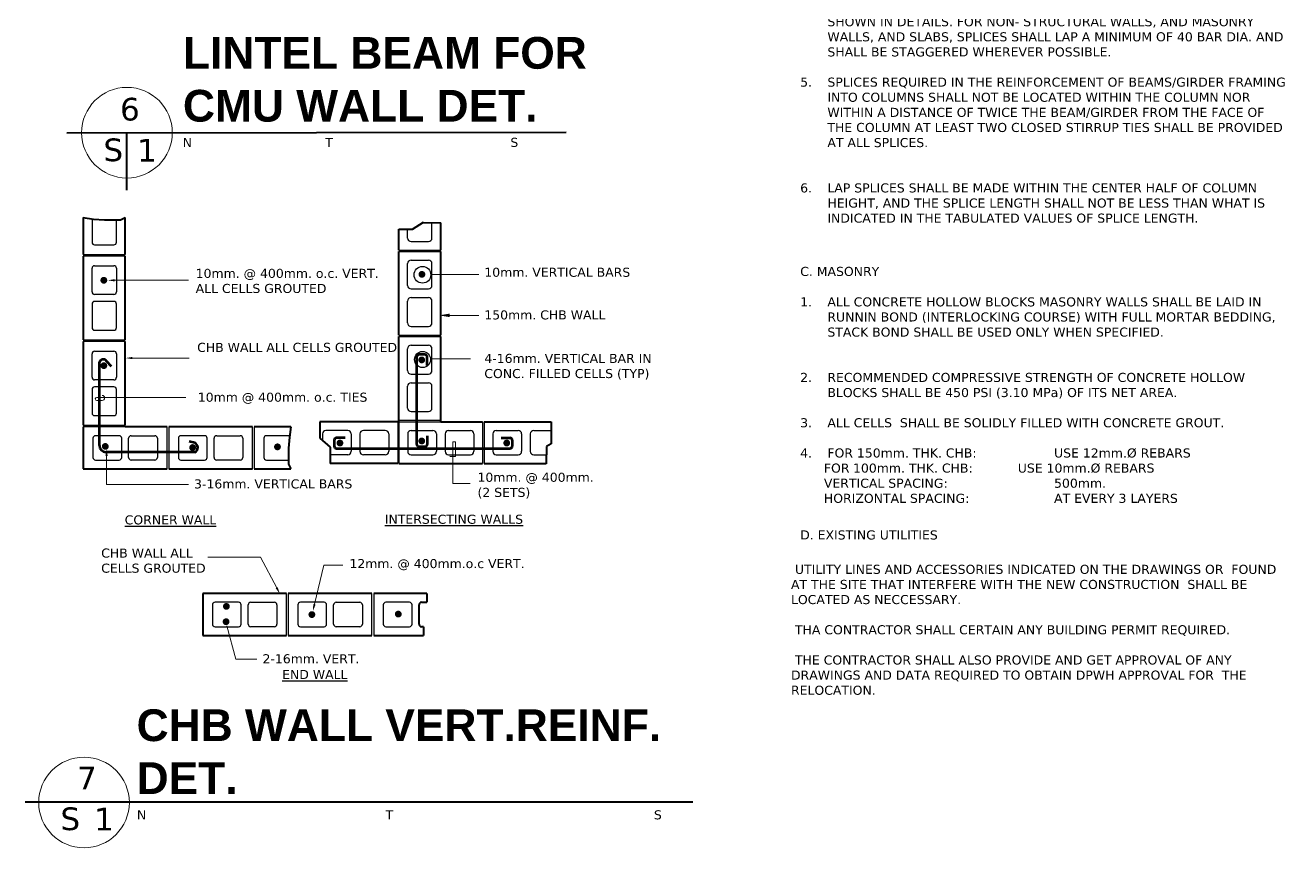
# Model space of a CAD drawing. Header units: inches. Extents: x -1 to 315328, y 6829 to 107833.
# Drawn here: x 128841 to 156626, y 6829 to 24979 of the extents above; entities that cross this region are included whole.
import ezdxf

# ---------------------------------------------------------------- set-up
doc = ezdxf.new("R2010")
doc.units = ezdxf.units.IN
doc.header["$MEASUREMENT"] = 0
for name, color, linetype, lineweight in [('aaborderline', 6, 'Continuous', 60), ('aaline1', 5, 'Continuous', 40), ('aaline3', 6, 'Continuous', 30), ('aaline4', 5, 'Continuous', 25), ('aaline5', 1, 'Continuous', 18), ('aaline6', 1, 'Continuous', 15)]:
    doc.layers.add(name, color=color, linetype=linetype, lineweight=lineweight)
doc.layers.add('CKTLINE', color=6, linetype='Continuous')
doc.styles.get("Standard").update_dxf_attribs({"font": 'arial.ttf'})

msp = doc.modelspace()

# ---------------------------------------------------------------- linework, layer by layer
msp.add_line((139341.17058, 15874.15419), (139506.61285, 15874.15419))
at = {"const_width": 75.00004}
for points in [[(137554.73471, 19481.23108, 1), (137629.73475, 19481.23108, 1)], [(130538.45124, 19350.7984, 1), (130613.45128, 19350.7984, 1)], [(130539.40196, 17466.59586, 1), (130614.402, 17466.59586, 1)], [(137550.92105, 17593.50591, 1), (137625.9211, 17593.50591, 1)], [(137550.92105, 15804.63231, 1), (137625.9211, 15804.63231, 1)], [(130570.39369, 15684.70454, 1), (130645.39374, 15684.70454, 1)], [(132497.22644, 15660.33768, 1), (132572.22649, 15660.33768, 1)], [(134369.025, 15674.97994, 1), (134444.02504, 15674.97994, 1)], [(135746.89622, 15760.20691, 1), (135821.89626, 15760.20691, 1)], [(139425.59157, 15760.20691, 1), (139500.59161, 15760.20691, 1)], [(133241.88544, 12155.64735, 1), (133316.88548, 12155.64735, 1)], [(135127.70842, 11974.65182, 1), (135202.70846, 11974.65182, 1)], [(137033.47973, 11985.22373, 1), (137108.47977, 11985.22373, 1)], [(133234.20474, 11818.07907, 1), (133309.20479, 11818.07907, 1)]]:
    msp.add_lwpolyline(points, format="xyb", close=True, dxfattribs=at)
for points in [[(130817.8501, 19324.33131), (130817.8501, 19375.61339), (130664.00386, 19349.97235)], [(138202.67748, 18614.60524), (138202.67748, 18537.68212), (137971.90812, 18576.14368)], [(131208.30837, 17608.9146), (131208.30837, 17660.19668), (131054.46213, 17634.55564)], [(130611.42078, 15470.47281), (130662.70286, 15470.47281), (130637.06182, 15624.31905)], [(134411.21153, 12579.86173), (134365.788, 12556.05932), (134459.90698, 12431.68993)], [(135246.82334, 12195.2417), (135196.91115, 12207.01563), (135186.54547, 12051.39211)]]:
    msp.add_solid(points)
at = {"layer": 'aaborderline'}
for p, q in [((130478.55347, 15707.50301), (130478.55347, 17541.04891)), ((130745.65281, 17447.33559), (130634.71138, 17567.51712)), ((137477.06575, 15729.24996), (137477.06575, 17659.99786)), ((137659.75963, 17709.99789), (137527.06577, 17709.99789)), ((137709.75966, 17467.6325), (137709.75966, 17659.99786)), ((135900.7848, 15874.15419), (135708.41945, 15874.15419)), ((137709.75966, 15921.61532), (137709.75966, 15756.17305)), ((137709.75966, 15921.61532), (137709.75966, 15729.24996)), ((139341.17058, 15874.15419), (139533.53594, 15874.15419)), ((132580.80899, 15764.7941), (132460.62244, 15792.5283)), ((135658.41942, 15824.15416), (135658.41942, 15691.4603)), ((135708.41945, 15641.46028), (139533.53594, 15641.46028)), ((137659.75963, 15679.24993), (137527.06577, 15679.24993)), ((139583.53597, 15824.15416), (139583.53597, 15691.4603)), ((132584.32238, 15557.50293), (130628.55356, 15557.50293))]:
    msp.add_line(p, q, dxfattribs=at)
for centre, radius, start, end in [((130562.35177, 17520.53988), 86.27152, 32.992401125, 166.247606746), ((137527.06577, 17659.99786), 50.00003, 90, 180), ((137659.75963, 17659.99786), 50.00003, 0, 90), ((135708.41945, 15824.15416), 50.00003, 90, 180), ((139533.53594, 15824.15416), 50.00003, 0, 90), ((130628.55356, 15707.50301), 150.00008, 180, 270), ((132534.72646, 15660.33768), 114.16979, 295.747433724, 66.194601014), ((135708.41945, 15691.4603), 50.00003, 180, 270), ((137527.06577, 15729.24996), 50.00003, 180, 270), ((137659.75963, 15729.24996), 50.00003, 270, 0), ((139533.53594, 15691.4603), 50.00003, 270, 0)]:
    msp.add_arc(centre, radius, start, end, dxfattribs=at)
at = {"layer": 'aaline1'}
for p, q in [((129761.67533, 22606.8151), (140772.42652, 22614.93751)), ((131085.90606, 21340.11711), (131085.90606, 22606.8151)), ((130123.6979, 20732.69497), (130123.6979, 19921.7881)), ((130123.6979, 20732.69497), (130350.9772, 20698.81915)), ((130350.9772, 20698.81915), (130588.13951, 20681.88124)), ((130588.13951, 20681.88124), (130943.88299, 20681.88124)), ((130943.88299, 20681.88124), (131046.77534, 20732.69497)), ((131046.77534, 19921.7881), (131046.77534, 20732.69497)), ((137385.72175, 20481.82371), (137626.94736, 20634.15388)), ((137624.68752, 20628.68967), (138007.04965, 20621.47573)), ((138007.04965, 20013.84449), (138007.04965, 20621.47573)), ((137083.97222, 20013.84449), (137083.97222, 20481.82371)), ((137083.97222, 20481.82371), (137385.72175, 20481.82371)), ((130123.6979, 19883.32654), (130123.6979, 18037.17166)), ((131046.77534, 18037.17166), (131046.77534, 19883.32654)), ((137083.97222, 18141.23183), (137083.97222, 19987.38671)), ((138007.04965, 18141.23183), (138007.04965, 19987.38671)), ((137083.97222, 16230.3777), (137083.97222, 18108.80672)), ((138007.04965, 16230.3777), (138007.04965, 18108.80672)), ((130123.6979, 17998.7101), (130123.6979, 16152.55522)), ((131046.77534, 16152.55522), (131046.77534, 17998.7101)), ((135336.96156, 16230.3777), (135336.96156, 15869.36439)), ((137062.23251, 16230.3777), (135336.96156, 16230.3777)), ((138007.04965, 16230.3777), (138932.08513, 16230.3777)), ((138964.51025, 16230.3777), (140441.70364, 16230.3777)), ((140441.70364, 16230.3777), (140441.70364, 15740.60567)), ((130123.6979, 16114.09366), (130123.6979, 15191.01622)), ((131969.85278, 16114.09366), (131046.77534, 16114.09366)), ((133854.46921, 16114.09366), (132008.31434, 16114.09366)), ((134703.83765, 16114.09366), (133892.93077, 16114.09366)), ((134669.96183, 15886.81436), (134653.02392, 15649.65205)), ((134703.83765, 16114.09366), (134669.96183, 15886.81436)), ((135336.96156, 15869.36439), (135569.0394, 15670.48111)), ((134653.02392, 15649.65205), (134653.02392, 15293.90857)), ((135569.0394, 15670.48111), (135569.0394, 15307.30026)), ((140338.0774, 15683.03201), (140330.86347, 15300.66988)), ((140441.70364, 15740.60567), (140338.0774, 15683.03201)), ((134653.02392, 15293.90857), (134703.83765, 15191.01622)), ((137062.23251, 15307.30026), (135569.0394, 15307.30026)), ((137085.93026, 15307.30026), (138932.08513, 15307.30026)), ((138964.51025, 15307.30026), (140330.98856, 15307.30026)), ((130123.6979, 15191.01622), (131969.85278, 15191.01622)), ((132008.31434, 15191.01622), (133854.46921, 15191.01622)), ((133892.93077, 15191.01622), (134703.83765, 15191.01622)), ((132759.49647, 12438.39388), (132759.49647, 11515.31644)), ((134605.65135, 12438.39388), (132759.49647, 12438.39388)), ((136490.26779, 12438.39388), (134644.11291, 12438.39388)), ((137699.60123, 12438.39388), (136528.72935, 12438.39388)), ((137586.42225, 12246.08608), (137699.60123, 12246.08608)), ((137699.60123, 12438.39388), (137699.60123, 12246.08608)), ((137528.72991, 11765.31658), (137528.72991, 12188.39374)), ((137629.39591, 11707.62424), (137586.42225, 11707.62424)), ((137629.39591, 11707.62424), (137629.39591, 11515.31644)), ((132759.49647, 11515.31644), (134605.65135, 11515.31644)), ((134644.11291, 11515.31644), (136490.26779, 11515.31644)), ((136528.72935, 11515.31644), (137629.39591, 11515.31644)), ((128841.32858, 7843.94922), (143568.51813, 7843.94922))]:
    msp.add_line(p, q, dxfattribs=at)
for centre, start, end in [((137586.42225, 12188.39374), 90, 180), ((137586.42225, 11765.31658), 180, 270)]:
    msp.add_arc(centre, 57.69234, start, end, dxfattribs=at)
at = {"layer": 'aaline3'}
for p, q in [((130316.0057, 20710.25007), (130316.0057, 20191.01902)), ((130854.46754, 20191.01902), (130854.46754, 20681.88124)), ((137814.74186, 20283.07541), (137814.74186, 20625.10396)), ((137276.28002, 20283.07541), (137276.28002, 20481.82371)), ((130373.69804, 20133.32668), (130796.7752, 20133.32668)), ((137083.97222, 20013.84449), (138007.04965, 20013.84449)), ((137353.20314, 20206.15229), (137737.81874, 20206.15229)), ((130123.6979, 19921.7881), (131046.77534, 19921.7881)), ((131046.77534, 19883.32654), (130123.6979, 19883.32654)), ((137083.97222, 19987.38671), (138007.04965, 19987.38671)), ((137353.20314, 19795.07891), (137737.81874, 19795.07891)), ((130316.0057, 19094.86456), (130316.0057, 19614.09562)), ((130373.69804, 19671.78796), (130796.7752, 19671.78796)), ((130854.46754, 19614.09562), (130854.46754, 19094.86456)), ((137276.28002, 19237.38629), (137276.28002, 19718.15579)), ((137814.74186, 19237.38629), (137814.74186, 19718.15579)), ((130796.7752, 19037.17222), (130373.69804, 19037.17222)), ((137353.20314, 19160.46317), (137737.81874, 19160.46317)), ((137353.20314, 18968.15537), (137737.81874, 18968.15537)), ((130316.0057, 18825.63364), (130316.0057, 18306.40258)), ((130796.7752, 18883.32598), (130373.69804, 18883.32598)), ((130854.46754, 18306.40258), (130854.46754, 18825.63364)), ((137276.28002, 18410.46275), (137276.28002, 18891.23225)), ((137814.74186, 18410.46275), (137814.74186, 18891.23225)), ((130373.69804, 18248.71024), (130796.7752, 18248.71024)), ((137083.97222, 18141.23183), (138007.04965, 18141.23183)), ((137083.97222, 18108.80672), (138007.04965, 18108.80672)), ((137353.20314, 18333.53963), (137737.81874, 18333.53963)), ((130123.6979, 18037.17166), (131046.77534, 18037.17166)), ((131046.77534, 17998.7101), (130123.6979, 17998.7101)), ((130373.69804, 17787.17152), (130796.7752, 17787.17152)), ((137276.28002, 17358.8063), (137276.28002, 17839.5758)), ((137353.20314, 17916.49892), (137737.81874, 17916.49892)), ((137814.74186, 17358.8063), (137814.74186, 17839.5758)), ((130316.0057, 17210.24812), (130316.0057, 17729.47918)), ((130854.46754, 17729.47918), (130854.46754, 17210.24812)), ((137353.20314, 17281.88318), (137737.81874, 17281.88318)), ((130796.7752, 17152.55578), (130373.69804, 17152.55578)), ((130796.7752, 16998.70954), (130373.69804, 16998.70954)), ((137276.28002, 16531.88276), (137276.28002, 17012.65226)), ((137353.20314, 17089.57538), (137737.81874, 17089.57538)), ((137814.74186, 16531.88276), (137814.74186, 17012.65226)), ((130316.0057, 16941.0172), (130316.0057, 16421.78614)), ((130854.46754, 16421.78614), (130854.46754, 16941.0172)), ((137353.20314, 16454.95964), (137737.81874, 16454.95964)), ((130123.6979, 16152.55522), (131046.77534, 16152.55522)), ((130373.69804, 16364.0938), (130796.7752, 16364.0938)), ((137062.23251, 16230.3777), (137062.23251, 15307.30026)), ((137083.97222, 16262.65184), (138007.04965, 16262.65184)), ((137085.93026, 16230.3777), (138007.04965, 16230.3777)), ((137085.93026, 16230.3777), (137085.93026, 15307.30026)), ((138932.08513, 16230.3777), (138932.08513, 15307.30026)), ((138964.51025, 16230.3777), (138964.51025, 15307.30026)), ((131046.77534, 16114.09366), (130123.6979, 16114.09366)), ((130335.23648, 15864.09352), (130335.23648, 15441.01636)), ((130912.15988, 15921.78586), (130392.92882, 15921.78586)), ((130969.85222, 15441.01636), (130969.85222, 15864.09352)), ((131123.69846, 15441.01636), (131123.69846, 15864.09352)), ((131181.3908, 15921.78586), (131700.62186, 15921.78586)), ((131758.3142, 15864.09352), (131758.3142, 15441.01636)), ((131969.85278, 15191.01622), (131969.85278, 16114.09366)), ((132008.31434, 16114.09366), (132008.31434, 15191.01622)), ((132219.85292, 15864.09352), (132219.85292, 15441.01636)), ((132796.77632, 15921.78586), (132277.54526, 15921.78586)), ((132854.46866, 15441.01636), (132854.46866, 15864.09352)), ((133008.3149, 15441.01636), (133008.3149, 15864.09352)), ((133066.00724, 15921.78586), (133585.2383, 15921.78586)), ((133642.93064, 15864.09352), (133642.93064, 15441.01636)), ((133854.46921, 15191.01622), (133854.46921, 16114.09366)), ((133892.93077, 16114.09366), (133892.93077, 15191.01622)), ((134104.46935, 15864.09352), (134104.46935, 15441.01636)), ((134681.39275, 15921.78586), (134162.16169, 15921.78586)), ((135398.9292, 15961.14678), (135398.9292, 15816.26011)), ((135956.62182, 16038.0699), (135475.85232, 16038.0699)), ((136033.54494, 15961.14678), (136033.54494, 15576.53118)), ((136225.85274, 15961.14678), (136225.85274, 15576.53118)), ((136783.54536, 16038.0699), (136302.77586, 16038.0699)), ((136860.46848, 15961.14678), (136860.46848, 15576.53118)), ((137278.23806, 15961.14678), (137278.23806, 15576.53118)), ((137355.16118, 16038.0699), (137835.93068, 16038.0699)), ((137912.85379, 15961.14678), (137912.85379, 15576.53118)), ((138105.16159, 15961.14678), (138105.16159, 15576.53118)), ((138182.08471, 16038.0699), (138662.85421, 16038.0699)), ((138739.77733, 15961.14678), (138739.77733, 15576.53118)), ((139156.81805, 15961.14678), (139156.81805, 15576.53118)), ((139233.74117, 16038.0699), (139714.51067, 16038.0699)), ((139791.43379, 15961.14678), (139791.43379, 15576.53118)), ((139983.74159, 15961.14678), (139983.74159, 15576.53118)), ((140060.66471, 16038.0699), (140441.70364, 16038.0699)), ((130392.92882, 15383.32402), (130912.15988, 15383.32402)), ((131700.62186, 15383.32402), (131181.3908, 15383.32402)), ((132277.54526, 15383.32402), (132796.77632, 15383.32402)), ((133585.2383, 15383.32402), (133066.00724, 15383.32402)), ((134162.16169, 15383.32402), (134653.02392, 15383.32402)), ((135956.62182, 15499.60806), (135569.0394, 15499.60806)), ((136783.54536, 15499.60806), (136302.77586, 15499.60806)), ((137355.16118, 15499.60806), (137835.93068, 15499.60806)), ((138182.08471, 15499.60806), (138662.85421, 15499.60806)), ((139233.74117, 15499.60806), (139714.51067, 15499.60806)), ((140060.66471, 15499.60806), (140334.61679, 15499.60806)), ((133547.95845, 12246.08608), (133028.72739, 12246.08608)), ((133817.18937, 12246.08608), (134336.42043, 12246.08608)), ((134605.65135, 11515.31644), (134605.65135, 12438.39388)), ((134644.11291, 12438.39388), (134644.11291, 11515.31644)), ((135432.57489, 12246.08608), (134913.34383, 12246.08608)), ((135701.80581, 12246.08608), (136221.03687, 12246.08608)), ((136490.26779, 11515.31644), (136490.26779, 12438.39388)), ((136528.72935, 12438.39388), (136528.72935, 11515.31644)), ((137317.19133, 12246.08608), (136797.96027, 12246.08608)), ((132971.03505, 12188.39374), (132971.03505, 11765.31658)), ((133605.65079, 11765.31658), (133605.65079, 12188.39374)), ((133759.49703, 11765.31658), (133759.49703, 12188.39374)), ((134394.11277, 12188.39374), (134394.11277, 11765.31658)), ((134855.65149, 12188.39374), (134855.65149, 11765.31658)), ((135490.26723, 11765.31658), (135490.26723, 12188.39374)), ((135644.11347, 11765.31658), (135644.11347, 12188.39374)), ((136278.72921, 12188.39374), (136278.72921, 11765.31658)), ((136740.26793, 12188.39374), (136740.26793, 11765.31658)), ((137374.88367, 11765.31658), (137374.88367, 12188.39374)), ((133028.72739, 11707.62424), (133547.95845, 11707.62424)), ((134336.42043, 11707.62424), (133817.18937, 11707.62424)), ((134913.34383, 11707.62424), (135432.57489, 11707.62424)), ((136221.03687, 11707.62424), (135701.80581, 11707.62424)), ((136797.96027, 11707.62424), (137317.19133, 11707.62424))]:
    msp.add_line(p, q, dxfattribs=at)
for centre, radius, start, end in [((137353.20314, 20283.07541), 76.92312, 180, 270), ((137737.81874, 20283.07541), 76.92312, 270, 0), ((130373.69804, 20191.01902), 57.69234, 180, 270), ((130796.7752, 20191.01902), 57.69234, 270, 0), ((137353.20314, 19718.15579), 76.92312, 90, 180), ((137737.81874, 19718.15579), 76.92312, 0, 90), ((130373.69804, 19614.09562), 57.69234, 90, 180), ((130796.7752, 19614.09562), 57.69234, 0, 90), ((137353.20314, 19237.38629), 76.92312, 180, 270), ((137737.81874, 19237.38629), 76.92312, 270, 0), ((130373.69804, 19094.86456), 57.69234, 180, 270), ((130796.7752, 19094.86456), 57.69234, 270, 0), ((137353.20314, 18891.23225), 76.92312, 90, 180), ((137737.81874, 18891.23225), 76.92312, 0, 90), ((130373.69804, 18825.63364), 57.69234, 90, 180), ((130796.7752, 18825.63364), 57.69234, 0, 90), ((137353.20314, 18410.46275), 76.92312, 180, 270), ((137737.81874, 18410.46275), 76.92312, 270, 0), ((130373.69804, 18306.40258), 57.69234, 180, 270), ((130796.7752, 18306.40258), 57.69234, 270, 0), ((130373.69804, 17729.47918), 57.69234, 90, 180), ((130796.7752, 17729.47918), 57.69234, 0, 90), ((137353.20314, 17839.5758), 76.92312, 90, 180), ((137737.81874, 17839.5758), 76.92312, 0, 90), ((137353.20314, 17358.8063), 76.92312, 180, 270), ((137737.81874, 17358.8063), 76.92312, 270, 0), ((130373.69804, 17210.24812), 57.69234, 180, 270), ((130373.69804, 16941.0172), 57.69234, 90, 180), ((130796.7752, 17210.24812), 57.69234, 270, 0), ((130796.7752, 16941.0172), 57.69234, 0, 90), ((137353.20314, 17012.65226), 76.92312, 90, 180), ((137737.81874, 17012.65226), 76.92312, 0, 90), ((130373.69804, 16421.78614), 57.69234, 180, 270), ((130796.7752, 16421.78614), 57.69234, 270, 0), ((137353.20314, 16531.88276), 76.92312, 180, 270), ((137737.81874, 16531.88276), 76.92312, 270, 0), ((130392.92882, 15864.09352), 57.69234, 90, 180), ((130912.15988, 15864.09352), 57.69234, 0, 90), ((131181.3908, 15864.09352), 57.69234, 90, 180), ((131700.62186, 15864.09352), 57.69234, 0, 90), ((132277.54526, 15864.09352), 57.69234, 90, 180), ((132796.77632, 15864.09352), 57.69234, 0, 90), ((133066.00724, 15864.09352), 57.69234, 90, 180), ((133585.2383, 15864.09352), 57.69234, 0, 90), ((134162.16169, 15864.09352), 57.69234, 90, 180), ((135475.85232, 15961.14678), 76.92312, 90, 180), ((135956.62182, 15961.14678), 76.92312, 0, 90), ((136302.77586, 15961.14678), 76.92312, 90, 180), ((136783.54536, 15961.14678), 76.92312, 0, 90), ((137355.16118, 15961.14678), 76.92312, 90, 180), ((137835.93068, 15961.14678), 76.92312, 0, 90), ((138182.08471, 15961.14678), 76.92312, 90, 180), ((138662.85421, 15961.14678), 76.92312, 0, 90), ((139233.74117, 15961.14678), 76.92312, 90, 180), ((139714.51067, 15961.14678), 76.92312, 0, 90), ((140060.66471, 15961.14678), 76.92312, 90, 180), ((135956.62182, 15576.53118), 76.92312, 270, 0), ((136302.77586, 15576.53118), 76.92312, 180, 270), ((136783.54536, 15576.53118), 76.92312, 270, 0), ((137355.16118, 15576.53118), 76.92312, 180, 270), ((137835.93068, 15576.53118), 76.92312, 270, 0), ((138182.08471, 15576.53118), 76.92312, 180, 270), ((138662.85421, 15576.53118), 76.92312, 270, 0), ((139233.74117, 15576.53118), 76.92312, 180, 270), ((139714.51067, 15576.53118), 76.92312, 270, 0), ((140060.66471, 15576.53118), 76.92312, 180, 270), ((130392.92882, 15441.01636), 57.69234, 180, 270), ((130912.15988, 15441.01636), 57.69234, 270, 0), ((131181.3908, 15441.01636), 57.69234, 180, 270), ((131700.62186, 15441.01636), 57.69234, 270, 0), ((132277.54526, 15441.01636), 57.69234, 180, 270), ((132796.77632, 15441.01636), 57.69234, 270, 0), ((133066.00724, 15441.01636), 57.69234, 180, 270), ((133585.2383, 15441.01636), 57.69234, 270, 0), ((134162.16169, 15441.01636), 57.69234, 180, 270), ((133028.72739, 12188.39374), 57.69234, 90, 180), ((133547.95845, 12188.39374), 57.69234, 0, 90), ((133817.18937, 12188.39374), 57.69234, 90, 180), ((134336.42043, 12188.39374), 57.69234, 0, 90), ((134913.34383, 12188.39374), 57.69234, 90, 180), ((135432.57489, 12188.39374), 57.69234, 0, 90), ((135701.80581, 12188.39374), 57.69234, 90, 180), ((136221.03687, 12188.39374), 57.69234, 0, 90), ((136797.96027, 12188.39374), 57.69234, 90, 180), ((137317.19133, 12188.39374), 57.69234, 0, 90), ((133028.72739, 11765.31658), 57.69234, 180, 270), ((133547.95845, 11765.31658), 57.69234, 270, 0), ((133817.18937, 11765.31658), 57.69234, 180, 270), ((134336.42043, 11765.31658), 57.69234, 270, 0), ((134913.34383, 11765.31658), 57.69234, 180, 270), ((135432.57489, 11765.31658), 57.69234, 270, 0), ((135701.80581, 11765.31658), 57.69234, 180, 270), ((136221.03687, 11765.31658), 57.69234, 270, 0), ((136797.96027, 11765.31658), 57.69234, 180, 270), ((137317.19133, 11765.31658), 57.69234, 270, 0)]:
    msp.add_arc(centre, radius, start, end, dxfattribs=at)
at = {"layer": 'aaline4'}
for centre, radius in [((137604.272, 19471.23942), 183.63465), ((137606.69448, 17602.27349), 177.74562)]:
    msp.add_circle(centre, radius, dxfattribs=at)
at = {"layer": 'aaline5'}
for p, q in [((137787.742, 19479.01406), (138850.68058, 19479.01406)), ((130817.8501, 19349.97235), (132440.2062, 19349.97235)), ((138202.67748, 18576.14368), (138850.68058, 18576.14368)), ((131208.30837, 17634.55564), (132455.51829, 17634.55564)), ((137783.91354, 17615.94492), (138661.18434, 17615.94492)), ((132381.33576, 16765.86861), (130420.21321, 16765.86861)), ((130420.21321, 16698.77559), (130537.45423, 16698.77559)), ((138272.04441, 15783.24344), (138333.26091, 15783.24344)), ((138272.04441, 14866.40912), (138272.04441, 15783.24344)), ((138333.26091, 15783.24344), (138333.26091, 15461.8828)), ((130637.06182, 15470.47281), (130637.06182, 14842.41615)), ((138333.26091, 15461.8828), (138210.82791, 15461.8828)), ((130637.06182, 14842.41615), (132445.14909, 14842.41615)), ((138654.64754, 14866.40912), (138272.04441, 14866.40912)), ((132866.68673, 13241.77082), (134035.41616, 13241.77082)), ((134388.49977, 12567.96052), (134035.41616, 13241.77082)), ((135221.86725, 12201.12867), (135426.43629, 13068.34053)), ((135426.43629, 13068.34053), (135846.24522, 13068.34053)), ((133491.03483, 10987.47889), (133288.34292, 11726.85502)), ((133950.05166, 10987.47889), (133491.03483, 10987.47889))]:
    msp.add_line(p, q, dxfattribs=at)
for centre, radius, start, end in [((130420.21321, 16732.3221), 33.54651, 90, 270), ((130537.45423, 16754.68644), 55.91086, 270, 90)]:
    msp.add_arc(centre, radius, start, end, dxfattribs=at)
at = {"layer": 'aaline6'}
for centre in [(131085.90606, 22606.8151), (130138.88036, 7828.76415)]:
    msp.add_circle(centre, 1000.00056, dxfattribs=at)

# ---------------------------------------------------------------- texts
at = {"ltscale": 0.2, "attachment_point": 1}
for s, insert, char_height, width in [('\\pxi-3,l3,t3;{\\fVerdana|b0|i0|c0|p34;1.^IMINIMUM CONCRETE COVER TO ALL REINFORCING BARS SHALL BE AS FOLLOWS;\\P\\pi0,l0,tz;^IA. CONCRETE CAST AGAINST AND PERMANENTLY \\P^I     EXPOSED TO EARTH_____________________________ 75mm.\\P^I\\P^IB. FORMED SURFACES EXPOSED TO EARTH OR WEATHER\\P^I^I^I10 %%C BARS OR SMALLER____________________ 40mm.\\P^I^I^IOTHER BARS_____________________________ 50mm.\\P^IC. FORMED SURFACES NOT EXPOSED DIRECTLY TO EARTH OR ^I^I    WEATHER\\P^I^I^ISLABS AND WALLS________________________ 20mm.\\P^I^I^IBEAMS AND COLUMNS_____________________ 40 mm.\\P\\P\\P\\P\\pi-3,l3,t3;2.^IREINFORCING BARS SHALL FREE OF RUST, GREASE OR OTHER MATERIALS LIKELY TO IMPAIR BOND.\\P\\pi0,l0,tz;\\P\\pi-3,l3,t3;3.^IALL REINFORCING BARS SHALL BE ACCURATELY AND SECURELY PLACED BEFORE POURING CONCRETE OR APPLYING MORTAR OR GROUT.\\P\\pi0,l0,tz; \\P\\pi-3,l3,t3;4.^IBARS SPLICES SHALL BE SECURELY WIRED TOGETHER. SPLICES IN REINFORCED CONCRETE BEAMS, COLUMNS, AND WALLS SHALL BE AS SHOWN IN DETAILS. FOR NON- STRUCTURAL WALLS, AND MASONRY WALLS, AND SLABS, SPLICES SHALL LAP A MINIMUM OF 40 BAR DIA. AND SHALL BE STAGGERED WHEREVER POSSIBLE.\\P\\pi0,l0,tz;\\P\\pi-3,l3,t3;5.^ISPLICES REQUIRED IN THE REINFORCEMENT OF BEAMS/GIRDER FRAMING INTO COLUMNS SHALL NOT BE LOCATED WITHIN THE COLUMN NOR WITHIN A DISTANCE OF TWICE THE BEAM/GIRDER FROM THE FACE OF THE COLUMN AT LEAST TWO CLOSED STIRRUP TIES SHALL BE PROVIDED AT ALL SPLICES.\\P\\pi0,l0,tz;}\\P{\\fVerdana|b0|i0|c0|p34;\\P\\pi-3,l3,t3;6.^ILAP SPLICES SHALL BE MADE WITHIN THE CENTER HALF OF COLUMN HEIGHT, AND THE SPLICE LENGTH SHALL NOT BE LESS THAN WHAT IS INDICATED IN THE TABULATED VALUES OF SPLICE LENGTH.}', (145936.28932, 32824.10757), 200.00011173, 10699.2140031), ('{\\fVerdana|b0|i0|c0|p34;C. MASONRY}', (145936.28932, 19646.24578), 200.0001117, 6636.5238283), ('\\pxi-3,l3,t3;{\\fVerdana|b0|i0|c0|p34;1.^IALL CONCRETE HOLLOW BLOCKS MASONRY WALLS SHALL BE LAID IN RUNNIN BOND (INTERLOCKING COURSE) WITH FULL MORTAR BEDDING, STACK BOND SHALL BE USED ONLY WHEN SPECIFIED.\\P\\pi0,l0,tz;\\P\\P\\pi-3,l3,t3;2.^IRECOMMENDED COMPRESSIVE STRENGTH OF CONCRETE HOLLOW BLOCKS SHALL BE 450 PSI (3.10 MPa) OF ITS NET AREA.\\P\\pi0,l0,tz;\\P\\pi-3,l3,t3;3.^IALL CELLS  SHALL BE SOLIDLY FILLED WITH CONCRETE GROUT.\\P\\pi0,l0,tz;\\P\\pi-3,l3,t3;4.^IFOR 150mm. THK. CHB:^I^I^IUSE 12mm.%%C REBARS                          \\P\\pi0,l0,tz;      FOR} {\\fVerdana|b0|i0|c0|p34;100mm. THK. CHB:}^I^I{\\fVerdana|b0|i0|c0|p34;USE 10mm.%%C REBARS\\P      VERTICAL SPACING:^I^I^I500mm.\\P      HORIZONTAL SPACING:^I^I^IAT EVERY 3 LAYERS}', (145936.28932, 18974.35375), 200.00011173, 10699.2140031), ('{\\fVerdana|b0|i0|c0|p34;D. EXISTING UTILITIES}', (145936.28932, 13831.79463), 200.0001117, 6636.5238283), ('{\\fVerdana|b0|i0|c0|p34; UTILITY LINES AND ACCESSORIES INDICATED ON THE DRAWINGS OR  FOUND AT THE SITE THAT INTERFERE WITH THE NEW CONSTRUCTION  SHALL BE LOCATED AS NECCESSARY.\\P\\P THA CONTRACTOR SHALL CERTAIN ANY BUILDING PERMIT REQUIRED.\\P\\P THE CONTRACTOR SHALL ALSO PROVIDE AND GET APPROVAL OF ANY  DRAWINGS AND DATA REQUIRED TO OBTAIN DPWH APPROVAL FOR  THE RELOCATION. }', (145733.77337, 13073.15971), 200.00011173, 10699.2140031)]:
    msp.add_mtext(s, dxfattribs=dict(at, insert=insert, char_height=char_height, width=width))
at = {"attachment_point": 1}
for s, insert, char_height, width in [('{\\fVerdana|b0|i0|c0|p34;6}', (130932.64288, 23376.23989), 500.0002793, 2245.6535011), ('{\\fVerdana|b0|i0|c0|p34;S}', (130566.03114, 22478.60823), 500.0002793, 2245.6535011), ('{\\fVerdana|b0|i0|c0|p34;1}', (131308.19686, 22469.94628), 500.0002793, 2245.6535011), ('{\\fVerdana|b0|i0|c0|p34;N}', (132313.97867, 22493.22692), 200.0001117, 2245.6535011), ('{\\fVerdana|b0|i0|c0|p34;T}', (135459.90114, 22493.22692), 200.0001117, 2245.6535011), ('{\\fVerdana|b0|i0|c0|p34;S}', (139543.3931, 22493.22692), 200.0001117, 2245.6535011), ('{\\fVerdana|b0|i0|c0|p34;10mm. @ 400mm. o.c. VERT. ALL CELLS GROUTED}', (132601.39926, 19603.48184), 200.0001117, 4293.4575983), ('{\\fVerdana|b0|i0|c0|p34;10mm. VERTICAL BARS}', (138968.8612, 19627.53918), 200.0001117, 4293.4575983), ('{\\fVerdana|b0|i0|c0|p34;150mm. CHB WALL}', (138968.8612, 18686.92196), 200.0001117, 4293.4575983), ('{\\fVerdana|b0|i0|c0|p34;CHB WALL ALL CELLS GROUTED}', (132634.54734, 17970.1567), 200.0001117, 4293.4575983), ('{\\fVerdana|b0|i0|c0|p34;4-16mm. VERTICAL BAR IN CONC. FILLED CELLS (TYP)}', (138968.8612, 17726.72867), 200.0001117, 4293.4575983), ('{\\fVerdana|b0|i0|c0|p34;10mm @ 400mm. o.c. TIES}', (132648.60059, 16871.27297), 200.0001117, 4293.4575983), ('{\\fVerdana|b0|i0|c0|p34;10mm. @ 400mm. (2 SETS)}', (138817.91666, 15104.50777), 200.0001117, 2693.454659), ('{\\fVerdana|b0|i0|c0|p34;3-16mm. VERTICAL BARS}', (132565.73986, 14958.08084), 200.0001117, 4293.4575983), ('{\\fVerdana|b0|i0|c0|p34;\\LINTERSECTING WALLS}', (136773.75262, 14178.12564), 200.0001117, 4394.9355913), ('{\\fVerdana|b0|i0|c0|p34;\\LCORNER WALL}', (131036.1337, 14164.41489), 200.0001117, 4394.9355913), ('{\\fVerdana|b0|i0|c0|p34;CHB WALL ALL CELLS GROUTED}', (130517.3076, 13432.1652), 200.0001117, 2661.9475424), ('{\\fVerdana|b0|i0|c0|p34;12mm. @ 400mm.o.c VERT.}', (135993.11376, 13200.14131), 200.0001117, 4293.4575983), ('{\\fVerdana|b0|i0|c0|p34;2-16mm. VERT. }', (134076.06309, 11099.88179), 200.0001117, 4293.4575983), ('{\\fVerdana|b0|i0|c0|p34;\\LEND WALL}', (134508.80925, 10753.03129), 200.0001117, 4394.9355913), ('{\\fVerdana|b0|i0|c0|p34;7}', (129984.60619, 8617.38605), 500.0002793, 2245.6535011), ('{\\fVerdana|b0|i0|c0|p34;S}', (129617.99445, 7719.75438), 500.0002793, 2245.6535011), ('{\\fVerdana|b0|i0|c0|p34;1}', (130360.16017, 7711.09243), 500.0002793, 2245.6535011), ('{\\fVerdana|b0|i0|c0|p34;N}', (131306.32167, 7656.68917), 200.0001117, 2245.6535011), ('{\\fVerdana|b0|i0|c0|p34;T}', (136792.1964, 7656.68917), 200.0001117, 2245.6535011), ('{\\fVerdana|b0|i0|c0|p34;S}', (142709.50326, 7656.68917), 200.0001117, 2245.6535011)]:
    msp.add_mtext(s, dxfattribs=dict(at, insert=insert, char_height=char_height, width=width))
at = {"layer": 'CKTLINE', "linetype": 'Continuous', "char_height": 700.0003911, "attachment_point": 1}
for s, insert, width in [('\\pxql;{\\fSwis721 BdOul BT|b1|i0|c0|p82;LINTEL BEAM FOR CMU WALL DET.}', (132321.39237, 24717.89119), 10489.8193957), ('\\pxql;{\\fSwis721 BdOul BT|b1|i0|c0|p82;CHB WALL VERT.REINF. DET.}', (131299.79175, 9883.29707), 11580.4706405)]:
    msp.add_mtext(s, dxfattribs=dict(at, insert=insert, width=width))

doc.saveas('drawing.dxf')
